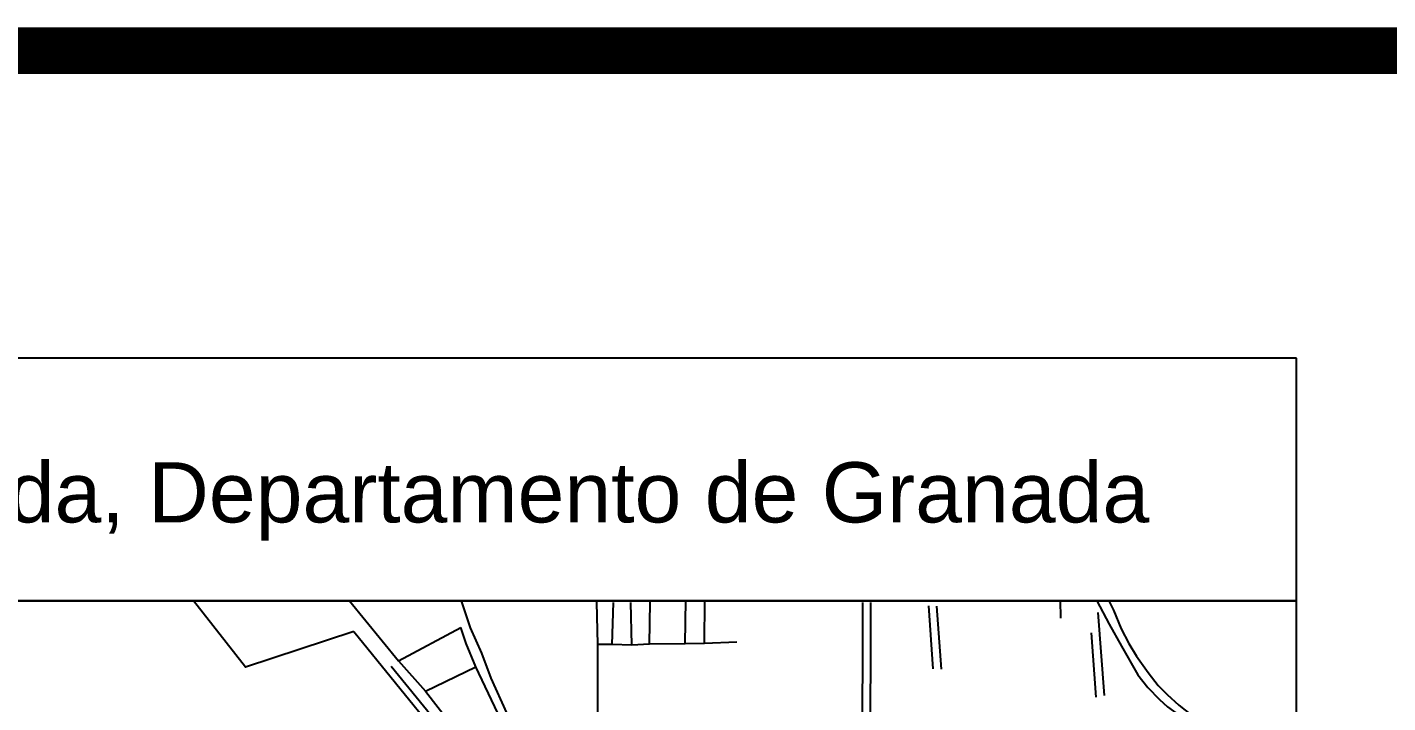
# Model space of a CAD drawing. Header units: millimetres. Extents: x 603916 to 1211550, y 1309898 to 2622648.
# Drawn here: x 605151.5 to 605217.8, y 1310821.6 to 1310854.5 of the extents above; entities that cross this region are included whole.
import ezdxf

# ---------------------------------------------------------------- set-up
doc = ezdxf.new("R2010")
doc.units = ezdxf.units.MM
doc.layers.add('2', color=1, linetype='Continuous')
doc.layers.add('CAJETIN', color=5, linetype='Continuous')
doc.styles.add('PI', font='arial.ttf', dxfattribs={"height": 0.4})

msp = doc.modelspace()

# ---------------------------------------------------------------- linework, layer by layer
for p, q in [((605116.68, 1310826.568), (605213.33, 1310826.568)), ((605213.33, 1310826.568), (605170.431, 1310826.568))]:
    msp.add_line(p, q)
at = {"const_width": 2.28}
msp.add_lwpolyline([(604809.23, 1310556.394), (605228.33, 1310556.394), (605228.33, 1310853.394), (604809.23, 1310853.394)], close=True, dxfattribs=at)
msp.add_lwpolyline([(605111.667, 1310764.342), (605213.33, 1310764.342), (605213.33, 1310826.568), (605111.667, 1310826.568)], close=True)
at = {"layer": '2', "color": 1, "linetype": 'Continuous'}
for p, q in [((605183.536, 1310824.472), (605183.569, 1310826.59)), ((605184.475, 1310824.477), (605184.493, 1310826.588)), ((605201.802, 1310826.599), (605201.82, 1310825.718)), ((605167.169, 1310826.568), (605169.57, 1310823.642)), ((605179.22, 1310826.491), (605179.262, 1310824.425)), ((605179.976, 1310824.429), (605180.046, 1310826.473)), ((605180.93, 1310824.397), (605180.888, 1310826.485)), ((605181.801, 1310824.447), (605181.834, 1310826.498)), ((605169.57, 1310823.642), (605172.595, 1310825.259)), ((605167.383, 1310825.072), (605175.729, 1310814.782)), ((605179.976, 1310824.429), (605179.262, 1310824.425)), ((605180.93, 1310824.397), (605179.976, 1310824.429)), ((605181.801, 1310824.447), (605180.93, 1310824.397)), ((605183.536, 1310824.472), (605181.801, 1310824.447)), ((605184.475, 1310824.477), (605183.536, 1310824.472)), ((605186.052, 1310824.554), (605184.475, 1310824.477)), ((605169.57, 1310823.642), (605170.885, 1310822.162)), ((605170.885, 1310822.162), (605173.335, 1310823.348)), ((605174.4, 1310821.077), (605173.335, 1310823.348)), ((605170.885, 1310822.162), (605172.535, 1310820.023))]:
    msp.add_line(p, q, dxfattribs=at)
for points in [[(605167.383, 1310825.072), (605162.113, 1310823.329), (605159.57, 1310826.568)], [(605172.625, 1310826.568), (605173.06, 1310825.247), (605173.609, 1310824.018), (605174.067, 1310822.788), (605174.835, 1310821.095), (605175.649, 1310819.402), (605176.401, 1310817.986), (605177.183, 1310816.593), (605177.639, 1310815.657), (605177.807, 1310815.222)], [(605192.177, 1310818.567), (605192.198, 1310826.48)], [(605192.568, 1310818.566), (605192.589, 1310826.479)], [(605195.626, 1310823.25), (605195.409, 1310826.315)], [(605196.019, 1310823.23), (605195.802, 1310826.294)], [(605203.604, 1310826.568), (605204.202, 1310825.422), (605204.794, 1310824.344), (605205.591, 1310822.951), (605206.083, 1310822.338), (605206.658, 1310821.747), (605207.043, 1310821.389), (605207.624, 1310820.964), (605208.174, 1310820.622), (605208.748, 1310820.039), (605209.377, 1310819.216), (605209.823, 1310818.7), (605210.253, 1310818.289), (605210.737, 1310817.834), (605211.077, 1310817.475), (605211.311, 1310817.214), (605211.433, 1310816.914)], [(605203.978, 1310821.942), (605203.656, 1310825.988)], [(605204.176, 1310826.568), (605204.401, 1310826.114), (605204.789, 1310825.192), (605205.154, 1310824.481), (605205.526, 1310823.859), (605206.101, 1310823.074), (605206.593, 1310822.431), (605207.017, 1310821.99), (605207.591, 1310821.467), (605208.209, 1310820.99), (605208.64, 1310820.609), (605209.109, 1310820.086), (605209.729, 1310819.391), (605210.137, 1310818.927), (605210.62, 1310818.472), (605211.157, 1310817.904), (605211.852, 1310817.232), (605212.403, 1310816.852), (605212.976, 1310816.419), (605213.452, 1310815.986)], [(605173.335, 1310823.348), (605172.87, 1310824.479), (605172.595, 1310825.259)], [(605203.557, 1310821.862), (605203.335, 1310824.994)], [(605179.262, 1310824.425), (605179.266, 1310817.514), (605180.423, 1310817.475)]]:
    msp.add_lwpolyline(points, dxfattribs=at)
at = {"layer": '2', "color": 1, "linetype": 'Continuous', "flags": 128}
msp.add_lwpolyline([(605177.594, 1310813.068), (605169.199, 1310823.357)], dxfattribs=at)
at = {"layer": 'CAJETIN'}
for p, q in [((605213.33, 1310838.394), (604824.23, 1310838.394)), ((605213.33, 1310564.098), (605213.33, 1310838.394))]:
    msp.add_line(p, q, dxfattribs=at)

# ---------------------------------------------------------------- texts
at = {"style": 'PI'}
msp.add_text('Municipio de Granada, Departamento de Granada', height=2.93608, dxfattribs=at).set_placement((605114.957, 1310830.384))

doc.saveas('drawing.dxf')
